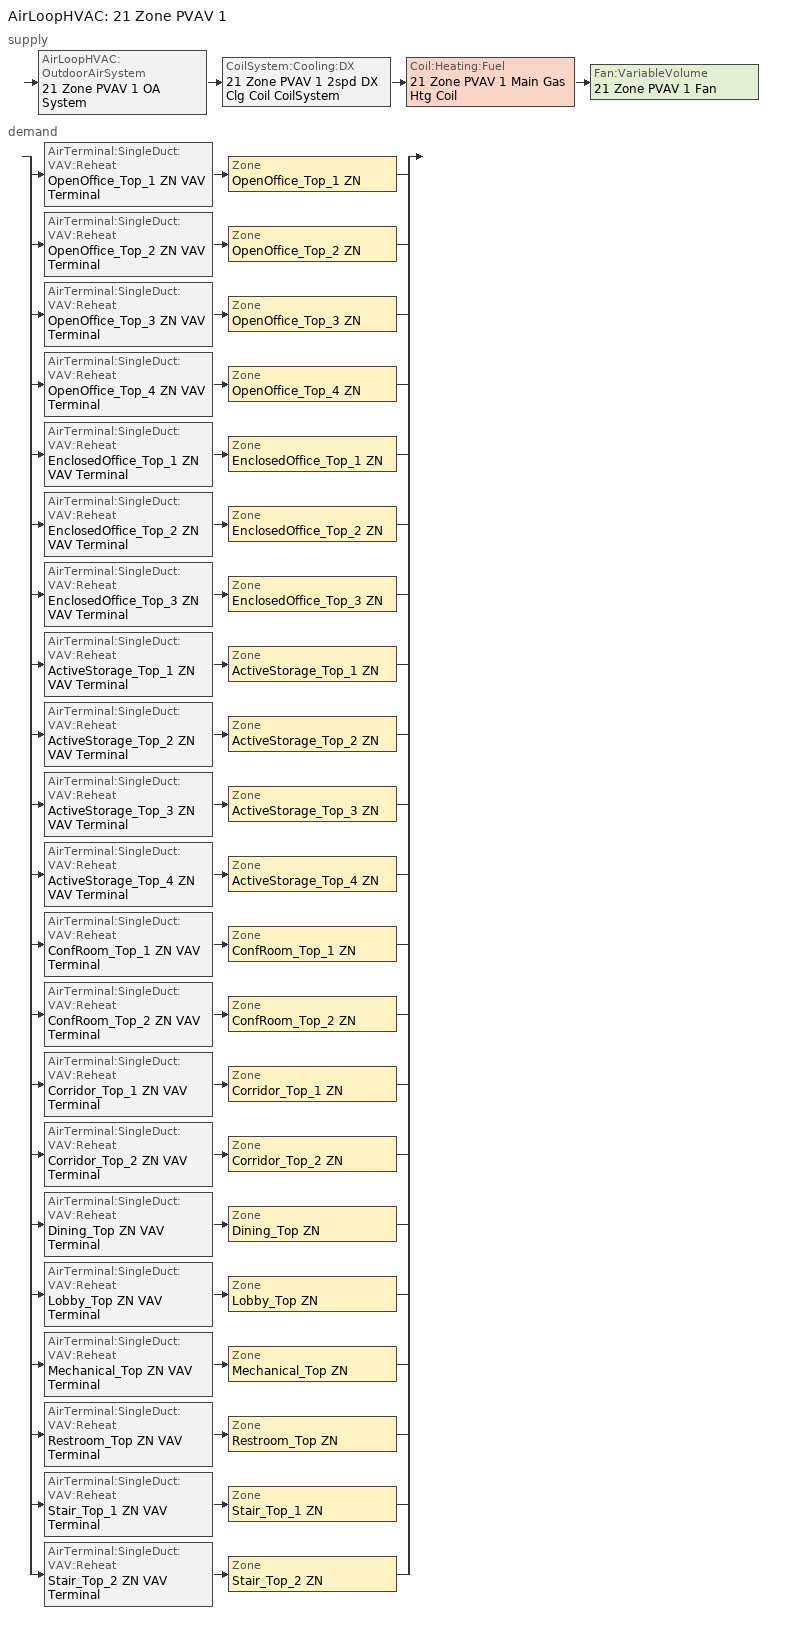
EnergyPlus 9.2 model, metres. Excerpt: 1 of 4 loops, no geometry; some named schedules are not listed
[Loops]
AirLoopHVAC '21 Zone PVAV 1'
 supply: AirLoopHVAC:OutdoorAirSystem '21 Zone PVAV 1 OA System' > CoilSystem:Cooling:DX '21 Zone PVAV 1 2spd DX Clg Coil CoilSystem' > Coil:Heating:Fuel '21 Zone PVAV 1 Main Gas Htg Coil' > Fan:VariableVolume '21 Zone PVAV 1 Fan'
 demand: split
  | AirTerminal:SingleDuct:VAV:Reheat 'OpenOffice_Top_1 ZN VAV Terminal' > Zone 'OpenOffice_Top_1 ZN'
  | AirTerminal:SingleDuct:VAV:Reheat 'OpenOffice_Top_2 ZN VAV Terminal' > Zone 'OpenOffice_Top_2 ZN'
  | AirTerminal:SingleDuct:VAV:Reheat 'OpenOffice_Top_3 ZN VAV Terminal' > Zone 'OpenOffice_Top_3 ZN'
  | AirTerminal:SingleDuct:VAV:Reheat 'OpenOffice_Top_4 ZN VAV Terminal' > Zone 'OpenOffice_Top_4 ZN'
  | AirTerminal:SingleDuct:VAV:Reheat 'EnclosedOffice_Top_1 ZN VAV Terminal' > Zone 'EnclosedOffice_Top_1 ZN'
  | AirTerminal:SingleDuct:VAV:Reheat 'EnclosedOffice_Top_2 ZN VAV Terminal' > Zone 'EnclosedOffice_Top_2 ZN'
  | AirTerminal:SingleDuct:VAV:Reheat 'EnclosedOffice_Top_3 ZN VAV Terminal' > Zone 'EnclosedOffice_Top_3 ZN'
  | AirTerminal:SingleDuct:VAV:Reheat 'ActiveStorage_Top_1 ZN VAV Terminal' > Zone 'ActiveStorage_Top_1 ZN'
  | AirTerminal:SingleDuct:VAV:Reheat 'ActiveStorage_Top_2 ZN VAV Terminal' > Zone 'ActiveStorage_Top_2 ZN'
  | AirTerminal:SingleDuct:VAV:Reheat 'ActiveStorage_Top_3 ZN VAV Terminal' > Zone 'ActiveStorage_Top_3 ZN'
  | AirTerminal:SingleDuct:VAV:Reheat 'ActiveStorage_Top_4 ZN VAV Terminal' > Zone 'ActiveStorage_Top_4 ZN'
  | AirTerminal:SingleDuct:VAV:Reheat 'ConfRoom_Top_1 ZN VAV Terminal' > Zone 'ConfRoom_Top_1 ZN'
  | AirTerminal:SingleDuct:VAV:Reheat 'ConfRoom_Top_2 ZN VAV Terminal' > Zone 'ConfRoom_Top_2 ZN'
  | AirTerminal:SingleDuct:VAV:Reheat 'Corridor_Top_1 ZN VAV Terminal' > Zone 'Corridor_Top_1 ZN'
  | AirTerminal:SingleDuct:VAV:Reheat 'Corridor_Top_2 ZN VAV Terminal' > Zone 'Corridor_Top_2 ZN'
  | AirTerminal:SingleDuct:VAV:Reheat 'Dining_Top ZN VAV Terminal' > Zone 'Dining_Top ZN'
  | AirTerminal:SingleDuct:VAV:Reheat 'Lobby_Top ZN VAV Terminal' > Zone 'Lobby_Top ZN'
  | AirTerminal:SingleDuct:VAV:Reheat 'Mechanical_Top ZN VAV Terminal' > Zone 'Mechanical_Top ZN'
  | AirTerminal:SingleDuct:VAV:Reheat 'Restroom_Top ZN VAV Terminal' > Zone 'Restroom_Top ZN'
  | AirTerminal:SingleDuct:VAV:Reheat 'Stair_Top_1 ZN VAV Terminal' > Zone 'Stair_Top_1 ZN'
  | AirTerminal:SingleDuct:VAV:Reheat 'Stair_Top_2 ZN VAV Terminal' > Zone 'Stair_Top_2 ZN'
[ZoneControl:Thermostat]
Name | Zone or ZoneList | Control Type Schedule | Control 1
ActiveStorage_Top_1 ZN Thermostat | ActiveStorage_Top_1 ZN | ActiveStorage_Top_1 ZN Thermostat Schedule | MediumOffice - Storage Thermostat 9
ActiveStorage_Top_2 ZN Thermostat | ActiveStorage_Top_2 ZN | ActiveStorage_Top_2 ZN Thermostat Schedule | MediumOffice - Storage Thermostat 10
ActiveStorage_Top_3 ZN Thermostat | ActiveStorage_Top_3 ZN | ActiveStorage_Top_3 ZN Thermostat Schedule | MediumOffice - Storage Thermostat 11
ActiveStorage_Top_4 ZN Thermostat | ActiveStorage_Top_4 ZN | ActiveStorage_Top_4 ZN Thermostat Schedule | MediumOffice - Storage Thermostat 12
ConfRoom_Top_1 ZN Thermostat | ConfRoom_Top_1 ZN | ConfRoom_Top_1 ZN Thermostat Schedule | Thermostat Setpoint Dual Setpoint 28
ConfRoom_Top_2 ZN Thermostat | ConfRoom_Top_2 ZN | ConfRoom_Top_2 ZN Thermostat Schedule | Thermostat Setpoint Dual Setpoint 25
Corridor_Top_1 ZN Thermostat | Corridor_Top_1 ZN | Corridor_Top_1 ZN Thermostat Schedule | MediumOffice - Corridor Thermostat 5
Corridor_Top_2 ZN Thermostat | Corridor_Top_2 ZN | Corridor_Top_2 ZN Thermostat Schedule | MediumOffice - Corridor Thermostat 6
Dining_Top ZN Thermostat | Dining_Top ZN | Dining_Top ZN Thermostat Schedule | MediumOffice - Dining Thermostat 3
EnclosedOffice_Top_1 ZN Thermostat | EnclosedOffice_Top_1 ZN | EnclosedOffice_Top_1 ZN Thermostat Schedule | Thermostat Setpoint Dual Setpoint 21
EnclosedOffice_Top_2 ZN Thermostat | EnclosedOffice_Top_2 ZN | EnclosedOffice_Top_2 ZN Thermostat Schedule | Thermostat Setpoint Dual Setpoint 20
EnclosedOffice_Top_3 ZN Thermostat | EnclosedOffice_Top_3 ZN | EnclosedOffice_Top_3 ZN Thermostat Schedule | Thermostat Setpoint Dual Setpoint 12
Lobby_Top ZN Thermostat | Lobby_Top ZN | Lobby_Top ZN Thermostat Schedule | MediumOffice - Lobby Thermostat 3
Mechanical_Top ZN Thermostat | Mechanical_Top ZN | Mechanical_Top ZN Thermostat Schedule | Thermostat Setpoint Dual Setpoint 31
OpenOffice_Top_1 ZN Thermostat | OpenOffice_Top_1 ZN | OpenOffice_Top_1 ZN Thermostat Schedule | Thermostat Setpoint Dual Setpoint 3
OpenOffice_Top_2 ZN Thermostat | OpenOffice_Top_2 ZN | OpenOffice_Top_2 ZN Thermostat Schedule | Thermostat Setpoint Dual Setpoint 11
OpenOffice_Top_3 ZN Thermostat | OpenOffice_Top_3 ZN | OpenOffice_Top_3 ZN Thermostat Schedule | Thermostat Setpoint Dual Setpoint 8
OpenOffice_Top_4 ZN Thermostat | OpenOffice_Top_4 ZN | OpenOffice_Top_4 ZN Thermostat Schedule | Thermostat Setpoint Dual Setpoint 1
Restroom_Top ZN Thermostat | Restroom_Top ZN | Restroom_Top ZN Thermostat Schedule | MediumOffice - Restroom Thermostat 3
Stair_Top_1 ZN Thermostat | Stair_Top_1 ZN | Stair_Top_1 ZN Thermostat Schedule | MediumOffice - Stair Thermostat 5
Stair_Top_2 ZN Thermostat | Stair_Top_2 ZN | Stair_Top_2 ZN Thermostat Schedule | MediumOffice - Stair Thermostat 6
[ThermostatSetpoint:DualSetpoint]
Name | Heating Setpoint Temperature Schedule | Cooling Setpoint Temperature Schedule
MediumOffice - Storage Thermostat 9; MediumOffice - Storage Thermostat 10; MediumOffice - Storage Thermostat 11; MediumOffice - Storage Thermostat 12; MediumOffice - Corridor Thermostat 5; MediumOffice - Corridor Thermostat 6; MediumOffice - Dining Thermostat 3; MediumOffice - Lobby Thermostat 3; MediumOffice - Restroom Thermostat 3; MediumOffice - Stair Thermostat 5; MediumOffice - Stair Thermostat 6 | OfficeMedium HTGSETP_SCH_YES_OPTIMUM | OfficeMedium CLGSETP_SCH_YES_OPTIMUM
Thermostat Setpoint Dual Setpoint 28 | Schedule Rule Set for heating setpoint of thermal zone ConfRoom_Top_1 ZN | Schedule Rule Set for cooling setpoint of thermal zone ConfRoom_Top_1 ZN
Thermostat Setpoint Dual Setpoint 25 | Schedule Rule Set for heating setpoint of thermal zone ConfRoom_Top_2 ZN | Schedule Rule Set for cooling setpoint of thermal zone ConfRoom_Top_2 ZN
Thermostat Setpoint Dual Setpoint 21 | Schedule Rule Set for heating setpoint of thermal zone EnclosedOffice_Top_1 ZN | Schedule Rule Set for cooling setpoint of thermal zone EnclosedOffice_Top_1 ZN
Thermostat Setpoint Dual Setpoint 20 | Schedule Rule Set for heating setpoint of thermal zone EnclosedOffice_Top_2 ZN | Schedule Rule Set for cooling setpoint of thermal zone EnclosedOffice_Top_2 ZN
Thermostat Setpoint Dual Setpoint 12 | Schedule Rule Set for heating setpoint of thermal zone EnclosedOffice_Top_3 ZN | Schedule Rule Set for cooling setpoint of thermal zone EnclosedOffice_Top_3 ZN
Thermostat Setpoint Dual Setpoint 31 | Schedule Rule Set for heating setpoint of thermal zone Mechanical_Top ZN | Schedule Rule Set for cooling setpoint of thermal zone Mechanical_Top ZN
Thermostat Setpoint Dual Setpoint 3 | Schedule Rule Set for heating setpoint of thermal zone OpenOffice_Top_1 ZN | Schedule Rule Set for cooling setpoint of thermal zone OpenOffice_Top_1 ZN
Thermostat Setpoint Dual Setpoint 11 | Schedule Rule Set for heating setpoint of thermal zone OpenOffice_Top_2 ZN | Schedule Rule Set for cooling setpoint of thermal zone OpenOffice_Top_2 ZN
Thermostat Setpoint Dual Setpoint 8 | Schedule Rule Set for heating setpoint of thermal zone OpenOffice_Top_3 ZN | Schedule Rule Set for cooling setpoint of thermal zone OpenOffice_Top_3 ZN
Thermostat Setpoint Dual Setpoint 1 | Schedule Rule Set for heating setpoint of thermal zone OpenOffice_Top_4 ZN | Schedule Rule Set for cooling setpoint of thermal zone OpenOffice_Top_4 ZN
[AirTerminal:SingleDuct:VAV:Reheat] Availability Schedule=Always On Discrete; Maximum Air Flow Rate {m3/s}=Autosize; Zone Minimum Air Flow Input Method=Constant; Fixed Minimum Air Flow Rate {m3/s}=0; Maximum Hot Water or Steam Flow Rate {m3/s}=Autosize; Minimum Hot Water or Steam Flow Rate {m3/s}=0; Convergence Tolerance=0.001; Damper Heating Action=ReverseWithLimits; Maximum Flow per Zone Floor Area During Reheat {m3/s-m2}=Autocalculate; Maximum Flow Fraction During Reheat=Autocalculate; Maximum Reheat Air Temperature {C}=50
Name | Constant Minimum Air Flow Fraction | Reheat Coil
ActiveStorage_Top_1 ZN VAV Terminal | 0.3 | ActiveStorage_Top_1 ZN Electric Reheat Coil
ActiveStorage_Top_2 ZN VAV Terminal | 0.3 | ActiveStorage_Top_2 ZN Electric Reheat Coil
ActiveStorage_Top_3 ZN VAV Terminal | 0.3 | ActiveStorage_Top_3 ZN Electric Reheat Coil
ActiveStorage_Top_4 ZN VAV Terminal | 0.3 | ActiveStorage_Top_4 ZN Electric Reheat Coil
ConfRoom_Top_1 ZN VAV Terminal | 0.7 | ConfRoom_Top_1 ZN Electric Reheat Coil
ConfRoom_Top_2 ZN VAV Terminal | 0.7 | ConfRoom_Top_2 ZN Electric Reheat Coil
Corridor_Top_1 ZN VAV Terminal | 0.3 | Corridor_Top_1 ZN Electric Reheat Coil
Corridor_Top_2 ZN VAV Terminal | 0.3 | Corridor_Top_2 ZN Electric Reheat Coil
Dining_Top ZN VAV Terminal | 0.3 | Dining_Top ZN Electric Reheat Coil
EnclosedOffice_Top_1 ZN VAV Terminal | 0.3 | EnclosedOffice_Top_1 ZN Electric Reheat Coil
EnclosedOffice_Top_2 ZN VAV Terminal | 0.3 | EnclosedOffice_Top_2 ZN Electric Reheat Coil
EnclosedOffice_Top_3 ZN VAV Terminal | 0.3 | EnclosedOffice_Top_3 ZN Electric Reheat Coil
Lobby_Top ZN VAV Terminal | 0.3 | Lobby_Top ZN Electric Reheat Coil
Mechanical_Top ZN VAV Terminal | 0.3 | Mechanical_Top ZN Electric Reheat Coil
OpenOffice_Top_1 ZN VAV Terminal | 0.3 | OpenOffice_Top_1 ZN Electric Reheat Coil
OpenOffice_Top_2 ZN VAV Terminal | 0.3 | OpenOffice_Top_2 ZN Electric Reheat Coil
OpenOffice_Top_3 ZN VAV Terminal | 0.3 | OpenOffice_Top_3 ZN Electric Reheat Coil
OpenOffice_Top_4 ZN VAV Terminal | 0.3 | OpenOffice_Top_4 ZN Electric Reheat Coil
Restroom_Top ZN VAV Terminal | 0.3 | Restroom_Top ZN Electric Reheat Coil
Stair_Top_1 ZN VAV Terminal | 0.3 | Stair_Top_1 ZN Electric Reheat Coil
Stair_Top_2 ZN VAV Terminal | 0.3 | Stair_Top_2 ZN Electric Reheat Coil
[Coil:Heating:Electric] Availability Schedule=Always On Discrete; Efficiency=1; Nominal Capacity {W}=Autosize
ActiveStorage_Top_1 ZN Electric Reheat Coil; ActiveStorage_Top_2 ZN Electric Reheat Coil; ActiveStorage_Top_3 ZN Electric Reheat Coil; ActiveStorage_Top_4 ZN Electric Reheat Coil; ConfRoom_Top_1 ZN Electric Reheat Coil; ConfRoom_Top_2 ZN Electric Reheat Coil; Corridor_Top_1 ZN Electric Reheat Coil; Corridor_Top_2 ZN Electric Reheat Coil; Dining_Top ZN Electric Reheat Coil; EnclosedOffice_Top_1 ZN Electric Reheat Coil; EnclosedOffice_Top_2 ZN Electric Reheat Coil; EnclosedOffice_Top_3 ZN Electric Reheat Coil; Lobby_Top ZN Electric Reheat Coil; Mechanical_Top ZN Electric Reheat Coil; OpenOffice_Top_1 ZN Electric Reheat Coil; OpenOffice_Top_2 ZN Electric Reheat Coil; OpenOffice_Top_3 ZN Electric Reheat Coil; OpenOffice_Top_4 ZN Electric Reheat Coil; Restroom_Top ZN Electric Reheat Coil; Stair_Top_1 ZN Electric Reheat Coil; Stair_Top_2 ZN Electric Reheat Coil
[Zone equipment]
ActiveStorage_Top_1 ZN: ActiveStorage_Top_1 ZN VAV Terminal
ActiveStorage_Top_2 ZN: ActiveStorage_Top_2 ZN VAV Terminal
ActiveStorage_Top_3 ZN: ActiveStorage_Top_3 ZN VAV Terminal
ActiveStorage_Top_4 ZN: ActiveStorage_Top_4 ZN VAV Terminal
ConfRoom_Top_1 ZN: ConfRoom_Top_1 ZN VAV Terminal
ConfRoom_Top_2 ZN: ConfRoom_Top_2 ZN VAV Terminal
Corridor_Top_1 ZN: Corridor_Top_1 ZN VAV Terminal
Corridor_Top_2 ZN: Corridor_Top_2 ZN VAV Terminal
Dining_Top ZN: Dining_Top ZN VAV Terminal
EnclosedOffice_Top_1 ZN: EnclosedOffice_Top_1 ZN VAV Terminal
EnclosedOffice_Top_2 ZN: EnclosedOffice_Top_2 ZN VAV Terminal
EnclosedOffice_Top_3 ZN: EnclosedOffice_Top_3 ZN VAV Terminal
Lobby_Top ZN: Lobby_Top ZN VAV Terminal
Mechanical_Top ZN: Mechanical_Top ZN VAV Terminal
OpenOffice_Top_1 ZN: OpenOffice_Top_1 ZN VAV Terminal
OpenOffice_Top_2 ZN: OpenOffice_Top_2 ZN VAV Terminal
OpenOffice_Top_3 ZN: OpenOffice_Top_3 ZN VAV Terminal
OpenOffice_Top_4 ZN: OpenOffice_Top_4 ZN VAV Terminal
Restroom_Top ZN: Restroom_Top ZN VAV Terminal
Stair_Top_1 ZN: Stair_Top_1 ZN VAV Terminal
Stair_Top_2 ZN: Stair_Top_2 ZN VAV Terminal
[Sizing:Zone] Zone Cooling Design Supply Air Temperature Input Method=SupplyAirTemperature; Zone Cooling Design Supply Air Temperature {C}=12.7778; Zone Cooling Design Supply Air Temperature Difference {deltaC}=11.11; Zone Heating Design Supply Air Temperature Input Method=SupplyAirTemperature; Zone Heating Design Supply Air Temperature {C}=50; Zone Heating Design Supply Air Temperature Difference {deltaC}=11.11; Zone Cooling Design Supply Air Humidity Ratio {kgWater/kgDryAir}=0.0085; Zone Heating Design Supply Air Humidity Ratio {kgWater/kgDryAir}=0.008; Cooling Design Air Flow Method=DesignDay; Cooling Design Air Flow Rate {m3/s}=0; Cooling Minimum Air Flow per Zone Floor Area {m3/s-m2}=0.000762; Cooling Minimum Air Flow {m3/s}=0; Cooling Minimum Air Flow Fraction=0; Heating Design Air Flow Method=DesignDay; Heating Design Air Flow Rate {m3/s}=0; Heating Maximum Air Flow per Zone Floor Area {m3/s-m2}=0.002032; Heating Maximum Air Flow {m3/s}=0.141576; Heating Maximum Air Flow Fraction=0.3; Account for Dedicated Outdoor Air System=No
Name | Design Specification Outdoor Air Object | Design Specification Zone Air Distribution Object
ActiveStorage_Top_1 ZN | MediumOffice - Storage Ventilation | ActiveStorage_Top_1 ZN Design Spec Zone Air Dist
ActiveStorage_Top_2 ZN | MediumOffice - Storage Ventilation | ActiveStorage_Top_2 ZN Design Spec Zone Air Dist
ActiveStorage_Top_3 ZN | MediumOffice - Storage Ventilation | ActiveStorage_Top_3 ZN Design Spec Zone Air Dist
ActiveStorage_Top_4 ZN | MediumOffice - Storage Ventilation | ActiveStorage_Top_4 ZN Design Spec Zone Air Dist
ConfRoom_Top_1 ZN | Design Specification Outdoor Air 28 | ConfRoom_Top_1 ZN Design Spec Zone Air Dist
ConfRoom_Top_2 ZN | Design Specification Outdoor Air 12 | ConfRoom_Top_2 ZN Design Spec Zone Air Dist
Corridor_Top_1 ZN | MediumOffice - Corridor Ventilation | Corridor_Top_1 ZN Design Spec Zone Air Dist
Corridor_Top_2 ZN | MediumOffice - Corridor Ventilation | Corridor_Top_2 ZN Design Spec Zone Air Dist
Dining_Top ZN | MediumOffice - Dining Ventilation | Dining_Top ZN Design Spec Zone Air Dist
EnclosedOffice_Top_1 ZN | Design Specification Outdoor Air 27 | EnclosedOffice_Top_1 ZN Design Spec Zone Air Dist
EnclosedOffice_Top_2 ZN | Design Specification Outdoor Air 25 | EnclosedOffice_Top_2 ZN Design Spec Zone Air Dist
EnclosedOffice_Top_3 ZN | Design Specification Outdoor Air 4 | EnclosedOffice_Top_3 ZN Design Spec Zone Air Dist
Lobby_Top ZN | MediumOffice - Lobby Ventilation | Lobby_Top ZN Design Spec Zone Air Dist
Mechanical_Top ZN | MediumOffice - Elec/MechRoom Ventilation | Mechanical_Top ZN Design Spec Zone Air Dist
OpenOffice_Top_1 ZN | Design Specification Outdoor Air 5 | OpenOffice_Top_1 ZN Design Spec Zone Air Dist
OpenOffice_Top_2 ZN | Design Specification Outdoor Air 26 | OpenOffice_Top_2 ZN Design Spec Zone Air Dist
OpenOffice_Top_3 ZN | Design Specification Outdoor Air 20 | OpenOffice_Top_3 ZN Design Spec Zone Air Dist
OpenOffice_Top_4 ZN | Design Specification Outdoor Air 1 | OpenOffice_Top_4 ZN Design Spec Zone Air Dist
Restroom_Top ZN | MediumOffice - Restroom Ventilation | Restroom_Top ZN Design Spec Zone Air Dist
Stair_Top_1 ZN | MediumOffice - Stair Ventilation | Stair_Top_1 ZN Design Spec Zone Air Dist
Stair_Top_2 ZN | MediumOffice - Stair Ventilation | Stair_Top_2 ZN Design Spec Zone Air Dist
[DesignSpecification:ZoneAirDistribution] Zone Air Distribution Effectiveness in Cooling Mode=1; Zone Air Distribution Effectiveness in Heating Mode=1
ActiveStorage_Top_1 ZN Design Spec Zone Air Dist; ActiveStorage_Top_2 ZN Design Spec Zone Air Dist; ActiveStorage_Top_3 ZN Design Spec Zone Air Dist; ActiveStorage_Top_4 ZN Design Spec Zone Air Dist; ConfRoom_Top_1 ZN Design Spec Zone Air Dist; ConfRoom_Top_2 ZN Design Spec Zone Air Dist; Corridor_Top_1 ZN Design Spec Zone Air Dist; Corridor_Top_2 ZN Design Spec Zone Air Dist; Dining_Top ZN Design Spec Zone Air Dist; EnclosedOffice_Top_1 ZN Design Spec Zone Air Dist; EnclosedOffice_Top_2 ZN Design Spec Zone Air Dist; EnclosedOffice_Top_3 ZN Design Spec Zone Air Dist; Lobby_Top ZN Design Spec Zone Air Dist; Mechanical_Top ZN Design Spec Zone Air Dist; OpenOffice_Top_1 ZN Design Spec Zone Air Dist; OpenOffice_Top_2 ZN Design Spec Zone Air Dist; OpenOffice_Top_3 ZN Design Spec Zone Air Dist; OpenOffice_Top_4 ZN Design Spec Zone Air Dist; Restroom_Top ZN Design Spec Zone Air Dist; Stair_Top_1 ZN Design Spec Zone Air Dist; Stair_Top_2 ZN Design Spec Zone Air Dist
[Controller:MechanicalVentilation]
21 Zone PVAV 1 Ventilation Controller: Availability Schedule=OfficeMedium MinOA_MotorizedDamper_Sched; Demand Controlled Ventilation=Yes; System Outdoor Air Method=ZoneSum; Zone Name 1=ActiveStorage_Top_1 ZN; Design Specification Outdoor Air Object Name 1=MediumOffice - Storage Ventilation; Design Specification Zone Air Distribution Object Name 1=ActiveStorage_Top_1 ZN Design Spec Zone Air Dist; Zone Name 2=ActiveStorage_Top_2 ZN; Design Specification Outdoor Air Object Name 2=MediumOffice - Storage Ventilation; Design Specification Zone Air Distribution Object Name 2=ActiveStorage_Top_2 ZN Design Spec Zone Air Dist; Zone Name 3=ActiveStorage_Top_3 ZN; Design Specification Outdoor Air Object Name 3=MediumOffice - Storage Ventilation; Design Specification Zone Air Distribution Object Name 3=ActiveStorage_Top_3 ZN Design Spec Zone Air Dist; Zone Name 4=ActiveStorage_Top_4 ZN; Design Specification Outdoor Air Object Name 4=MediumOffice - Storage Ventilation; Design Specification Zone Air Distribution Object Name 4=ActiveStorage_Top_4 ZN Design Spec Zone Air Dist; Zone Name 5=ConfRoom_Top_1 ZN; Design Specification Outdoor Air Object Name 5=Design Specification Outdoor Air 28; Design Specification Zone Air Distribution Object Name 5=ConfRoom_Top_1 ZN Design Spec Zone Air Dist; Zone Name 6=ConfRoom_Top_2 ZN; Design Specification Outdoor Air Object Name 6=Design Specification Outdoor Air 12; Design Specification Zone Air Distribution Object Name 6=ConfRoom_Top_2 ZN Design Spec Zone Air Dist; Zone Name 7=Corridor_Top_1 ZN; Design Specification Outdoor Air Object Name 7=MediumOffice - Corridor Ventilation; Design Specification Zone Air Distribution Object Name 7=Corridor_Top_1 ZN Design Spec Zone Air Dist; Zone Name 8=Corridor_Top_2 ZN; Design Specification Outdoor Air Object Name 8=MediumOffice - Corridor Ventilation; Design Specification Zone Air Distribution Object Name 8=Corridor_Top_2 ZN Design Spec Zone Air Dist; Zone Name 9=Dining_Top ZN; Design Specification Outdoor Air Object Name 9=MediumOffice - Dining Ventilation; Design Specification Zone Air Distribution Object Name 9=Dining_Top ZN Design Spec Zone Air Dist; Zone Name 10=EnclosedOffice_Top_1 ZN; Design Specification Outdoor Air Object Name 10=Design Specification Outdoor Air 27; Design Specification Zone Air Distribution Object Name 10=EnclosedOffice_Top_1 ZN Design Spec Zone Air Dist; Zone Name 11=EnclosedOffice_Top_2 ZN; Design Specification Outdoor Air Object Name 11=Design Specification Outdoor Air 25; Design Specification Zone Air Distribution Object Name 11=EnclosedOffice_Top_2 ZN Design Spec Zone Air Dist; Zone Name 12=EnclosedOffice_Top_3 ZN; Design Specification Outdoor Air Object Name 12=Design Specification Outdoor Air 4; Design Specification Zone Air Distribution Object Name 12=EnclosedOffice_Top_3 ZN Design Spec Zone Air Dist; Zone Name 13=Lobby_Top ZN; Design Specification Outdoor Air Object Name 13=MediumOffice - Lobby Ventilation; Design Specification Zone Air Distribution Object Name 13=Lobby_Top ZN Design Spec Zone Air Dist; Zone Name 14=Mechanical_Top ZN; Design Specification Outdoor Air Object Name 14=MediumOffice - Elec/MechRoom Ventilation; Design Specification Zone Air Distribution Object Name 14=Mechanical_Top ZN Design Spec Zone Air Dist; Zone Name 15=OpenOffice_Top_1 ZN; Design Specification Outdoor Air Object Name 15=Design Specification Outdoor Air 5; Design Specification Zone Air Distribution Object Name 15=OpenOffice_Top_1 ZN Design Spec Zone Air Dist; Zone Name 16=OpenOffice_Top_2 ZN; Design Specification Outdoor Air Object Name 16=Design Specification Outdoor Air 26; Design Specification Zone Air Distribution Object Name 16=OpenOffice_Top_2 ZN Design Spec Zone Air Dist; Zone Name 17=OpenOffice_Top_3 ZN; Design Specification Outdoor Air Object Name 17=Design Specification Outdoor Air 20; Design Specification Zone Air Distribution Object Name 17=OpenOffice_Top_3 ZN Design Spec Zone Air Dist; Zone Name 18=OpenOffice_Top_4 ZN; Design Specification Outdoor Air Object Name 18=Design Specification Outdoor Air 1; Design Specification Zone Air Distribution Object Name 18=OpenOffice_Top_4 ZN Design Spec Zone Air Dist; Zone Name 19=Restroom_Top ZN; Design Specification Outdoor Air Object Name 19=MediumOffice - Restroom Ventilation; Design Specification Zone Air Distribution Object Name 19=Restroom_Top ZN Design Spec Zone Air Dist; Zone Name 20=Stair_Top_1 ZN; Design Specification Outdoor Air Object Name 20=MediumOffice - Stair Ventilation; Design Specification Zone Air Distribution Object Name 20=Stair_Top_1 ZN Design Spec Zone Air Dist; Zone Name 21=Stair_Top_2 ZN; Design Specification Outdoor Air Object Name 21=MediumOffice - Stair Ventilation; Design Specification Zone Air Distribution Object Name 21=Stair_Top_2 ZN Design Spec Zone Air Dist
[DesignSpecification:OutdoorAir] Outdoor Air Method=Sum; Outdoor Air Flow per Zone {m3/s}=0; Outdoor Air Flow Air Changes per Hour {1/hr}=0
Name | Outdoor Air Flow per Person {m3/s-person} | Outdoor Air Flow per Zone Floor Area {m3/s-m2}
MediumOffice - Storage Ventilation; MediumOffice - Elec/MechRoom Ventilation | 0 | 0.0006096
Design Specification Outdoor Air 28; Design Specification Outdoor Air 12; Design Specification Outdoor Air 27; Design Specification Outdoor Air 25; Design Specification Outdoor Air 4; Design Specification Outdoor Air 5; Design Specification Outdoor Air 26; Design Specification Outdoor Air 20; Design Specification Outdoor Air 1 | 0.0025 | 0.0003
MediumOffice - Corridor Ventilation; MediumOffice - Restroom Ventilation; MediumOffice - Stair Ventilation | 0 | 0.0003048
MediumOffice - Dining Ventilation; MediumOffice - Lobby Ventilation | 0.00235974 | 0.0003048
[AirLoopHVAC]
21 Zone PVAV 1: Design Supply Air Flow Rate {m3/s}=AutoSize
[Sizing:System]
21 Zone PVAV 1: Type of Load to Size On=Sensible; Design Outdoor Air Flow Rate {m3/s}=Autosize; Central Heating Maximum System Air Flow Ratio=0.3; Preheat Design Temperature {C}=7.22222; Preheat Design Humidity Ratio {kgWater/kgDryAir}=0.008; Precool Design Temperature {C}=12.7778; Precool Design Humidity Ratio {kgWater/kgDryAir}=0.008; Central Cooling Design Supply Air Temperature {C}=12.7778; Central Heating Design Supply Air Temperature {C}=12.7778; Type of Zone Sum to Use=Coincident; 100% Outdoor Air in Cooling=No; 100% Outdoor Air in Heating=No; Central Cooling Design Supply Air Humidity Ratio {kgWater/kgDryAir}=0.0085; Central Heating Design Supply Air Humidity Ratio {kgWater/kgDryAir}=0.008; Cooling Supply Air Flow Rate Method=DesignDay; Cooling Supply Air Flow Rate {m3/s}=0; Cooling Supply Air Flow Rate Per Floor Area {m3/s-m2}=0.00996765; Cooling Fraction of Autosized Cooling Supply Air Flow Rate=1; Cooling Supply Air Flow Rate Per Unit Cooling Capacity {m3/s-W}=3.94755e-05; Heating Supply Air Flow Rate Method=DesignDay; Heating Supply Air Flow Rate {m3/s}=0; Heating Supply Air Flow Rate Per Floor Area {m3/s-m2}=0.00996765; Heating Fraction of Autosized Heating Supply Air Flow Rate=1; Heating Fraction of Autosized Cooling Supply Air Flow Rate=1; Heating Supply Air Flow Rate Per Unit Heating Capacity {m3/s-W}=3.15882e-05; System Outdoor Air Method=ZoneSum; Zone Maximum Outdoor Air Fraction=1; Cooling Design Capacity Method=CoolingDesignCapacity; Cooling Design Capacity {W}=Autosize; Cooling Design Capacity Per Floor Area {W/m2}=234.7; Fraction of Autosized Cooling Design Capacity=1; Heating Design Capacity Method=HeatingDesignCapacity; Heating Design Capacity {W}=Autosize; Heating Design Capacity Per Floor Area {W/m2}=157; Fraction of Autosized Heating Design Capacity=1; Central Cooling Capacity Control Method=OnOff
[Controller:OutdoorAir]
Controller Outdoor Air 3: Minimum Outdoor Air Flow Rate {m3/s}=0; Maximum Outdoor Air Flow Rate {m3/s}=Autosize; Economizer Control Type=NoEconomizer; Economizer Control Action Type=ModulateFlow; Economizer Maximum Limit Dry-Bulb Temperature {C}=28; Economizer Maximum Limit Enthalpy {J/kg}=64000; Lockout Type=NoLockout; Minimum Limit Type=FixedMinimum; Minimum Outdoor Air Schedule=OfficeMedium MinOA_MotorizedDamper_Sched; Mechanical Ventilation Controller=21 Zone PVAV 1 Ventilation Controller; High Humidity Control=No; Control High Indoor Humidity Based on Outdoor Humidity Ratio=Yes; Heat Recovery Bypass Control Type=BypassWhenWithinEconomizerLimits
[SetpointManager:MixedAir] Control Variable=Temperature
Node 230 OS Default SPM; Node 227 OS Default SPM; Node 226 OS Default SPM
[CoilSystem:Cooling:DX]
21 Zone PVAV 1 2spd DX Clg Coil CoilSystem: Availability Schedule=Always On Discrete; Cooling Coil=21 Zone PVAV 1 2spd DX Clg Coil
[Coil:Cooling:DX:TwoSpeed]
21 Zone PVAV 1 2spd DX Clg Coil: Availability Schedule=Always On Discrete; High Speed Gross Rated Total Cooling Capacity {W}=Autosize; High Speed Rated Sensible Heat Ratio=Autosize; High Speed Gross Rated Cooling COP {W/W}=3; High Speed Rated Air Flow Rate {m3/s}=Autosize; Total Cooling Capacity Function of Temperature Curve=Curve Biquadratic 9; Total Cooling Capacity Function of Flow Fraction Curve=Curve Quadratic 7; Energy Input Ratio Function of Temperature Curve=Curve Biquadratic 10; Energy Input Ratio Function of Flow Fraction Curve=Curve Quadratic 8; Part Load Fraction Correlation Curve=Curve Quadratic 9; Low Speed Gross Rated Total Cooling Capacity {W}=Autosize; Low Speed Gross Rated Sensible Heat Ratio=0.69; Low Speed Gross Rated Cooling COP {W/W}=3; Low Speed Rated Air Flow Rate {m3/s}=Autosize; Low Speed Total Cooling Capacity Function of Temperature Curve=Curve Biquadratic 11; Low Speed Energy Input Ratio Function of Temperature Curve=Curve Biquadratic 12; Condenser Type=AirCooled; High Speed Evaporative Condenser Effectiveness=0; High Speed Evaporative Condenser Air Flow Rate {m3/s}=Autosize; High Speed Evaporative Condenser Pump Rated Power Consumption {W}=Autosize; Low Speed Evaporative Condenser Effectiveness=0; Low Speed Evaporative Condenser Air Flow Rate {m3/s}=Autosize; Low Speed Evaporative Condenser Pump Rated Power Consumption {W}=Autosize; Basin Heater Capacity {W/K}=10; Basin Heater Setpoint Temperature {C}=2
[Coil:Heating:Fuel]
21 Zone PVAV 1 Main Gas Htg Coil: Availability Schedule=Always On Discrete; Fuel Type=NaturalGas; Burner Efficiency=0.8; Nominal Capacity {W}=AutoSize; Parasitic Electric Load {W}=0; Parasitic Fuel Load {W}=0
[Fan:VariableVolume]
21 Zone PVAV 1 Fan: Availability Schedule=OfficeMedium HVACOperationSchd; Fan Total Efficiency=0.6045; Pressure Rise {Pa}=1017.592; Maximum Flow Rate {m3/s}=AutoSize; Fan Power Minimum Flow Rate Input Method=FixedFlowRate; Fan Power Minimum Flow Fraction=0; Fan Power Minimum Air Flow Rate {m3/s}=0; Motor Efficiency=0.93; Motor In Airstream Fraction=1; Fan Power Coefficient 1=0.0407599; Fan Power Coefficient 2=0.088045; Fan Power Coefficient 3=-0.0729261; Fan Power Coefficient 4=0.94374; Fan Power Coefficient 5=0
[SetpointManager:Scheduled]
21 Zone PVAV 1 Supply Air Setpoint Manager: Control Variable=Temperature; Schedule=Supply Air Temp - 55.0F 2
[Schedule:Compact]
ActiveStorage_Top_1 ZN Thermostat Schedule; ActiveStorage_Top_2 ZN Thermostat Schedule; ActiveStorage_Top_3 ZN Thermostat Schedule; ActiveStorage_Top_4 ZN Thermostat Schedule; ConfRoom_Top_1 ZN Thermostat Schedule; ConfRoom_Top_2 ZN Thermostat Schedule; Corridor_Top_1 ZN Thermostat Schedule; Corridor_Top_2 ZN Thermostat Schedule; Dining_Top ZN Thermostat Schedule; EnclosedOffice_Top_1 ZN Thermostat Schedule; EnclosedOffice_Top_2 ZN Thermostat Schedule; EnclosedOffice_Top_3 ZN Thermostat Schedule; Lobby_Top ZN Thermostat Schedule; Mechanical_Top ZN Thermostat Schedule; OpenOffice_Top_1 ZN Thermostat Schedule; OpenOffice_Top_2 ZN Thermostat Schedule; OpenOffice_Top_3 ZN Thermostat Schedule; OpenOffice_Top_4 ZN Thermostat Schedule; Restroom_Top ZN Thermostat Schedule; Stair_Top_1 ZN Thermostat Schedule; Stair_Top_2 ZN Thermostat Schedule: Through: 12/31, For: AllDays, Until: 24:00, 4
[Schedule:Day:Interval]
Schedule Day 87; Heating conditioned zone summer design day schedule for thermal zone ConfRoom_Top_1 ZN 1; Schedule Day 81; Heating conditioned zone summer design day schedule for thermal zone ConfRoom_Top_2 ZN 1; Schedule Day 73; Heating conditioned zone summer design day schedule for thermal zone EnclosedOffice_Top_1 ZN 1; Schedule Day 71; Heating conditioned zone summer design day schedule for thermal zone EnclosedOffice_Top_2 ZN 1; Schedule Day 55; Heating conditioned zone summer design day schedule for thermal zone EnclosedOffice_Top_3 ZN 1; Schedule Day 93; Heating conditioned zone summer design day schedule for thermal zone Mechanical_Top ZN 1; Schedule Day 38; Heating conditioned zone summer design day schedule for thermal zone OpenOffice_Top_1 ZN 1; Schedule Day 53; Heating conditioned zone summer design day schedule for thermal zone OpenOffice_Top_2 ZN 1; Schedule Day 47; Heating conditioned zone summer design day schedule for thermal zone OpenOffice_Top_3 ZN 1: No, 24:00, 15.56
ZoneConfRoom_Top_1 ZN Dual setpoints - heating; ZoneEnclosedOffice_Top_1 ZN Dual setpoints - heating; ZoneEnclosedOffice_Top_2 ZN Dual setpoints - heating; ZoneOpenOffice_Top_2 ZN Dual setpoints - heating; ZoneOpenOffice_Top_3 ZN Dual setpoints - heating: No, 06:00, 15.56, 18:00, 22.81, 24:00, 15.56
Heating conditioned zone winter design day schedule for thermal zone ConfRoom_Top_1 ZN 1; Heating conditioned zone winter design day schedule for thermal zone ConfRoom_Top_2 ZN 1; Heating conditioned zone winter design day schedule for thermal zone EnclosedOffice_Top_1 ZN 1; Heating conditioned zone winter design day schedule for thermal zone EnclosedOffice_Top_2 ZN 1; Heating conditioned zone winter design day schedule for thermal zone EnclosedOffice_Top_3 ZN 1; Heating conditioned zone winter design day schedule for thermal zone Mechanical_Top ZN 1; Heating conditioned zone winter design day schedule for thermal zone OpenOffice_Top_1 ZN 1; Heating conditioned zone winter design day schedule for thermal zone OpenOffice_Top_2 ZN 1; Heating conditioned zone winter design day schedule for thermal zone OpenOffice_Top_3 ZN 1: No, 24:00, 21.11
Cooling conditioned zone default day schedule for thermal zone ConfRoom_Top_1 ZN; Cooling conditioned zone summer design day schedule for thermal zone ConfRoom_Top_1 ZN 1; Cooling conditioned zone default day schedule for thermal zone ConfRoom_Top_2 ZN; Cooling conditioned zone summer design day schedule for thermal zone ConfRoom_Top_2 ZN 1; Cooling conditioned zone default day schedule for thermal zone EnclosedOffice_Top_1 ZN; Cooling conditioned zone summer design day schedule for thermal zone EnclosedOffice_Top_1 ZN 1; Cooling conditioned zone default day schedule for thermal zone EnclosedOffice_Top_2 ZN; Cooling conditioned zone summer design day schedule for thermal zone EnclosedOffice_Top_2 ZN 1; Cooling conditioned zone default day schedule for thermal zone EnclosedOffice_Top_3 ZN; Cooling conditioned zone summer design day schedule for thermal zone EnclosedOffice_Top_3 ZN 1; Cooling conditioned zone default day schedule for thermal zone Mechanical_Top ZN; Cooling conditioned zone summer design day schedule for thermal zone Mechanical_Top ZN 1; Cooling conditioned zone default day schedule for thermal zone OpenOffice_Top_1 ZN; Cooling conditioned zone summer design day schedule for thermal zone OpenOffice_Top_1 ZN 1; Cooling conditioned zone default day schedule for thermal zone OpenOffice_Top_2 ZN; Cooling conditioned zone summer design day schedule for thermal zone OpenOffice_Top_2 ZN 1; Cooling conditioned zone default day schedule for thermal zone OpenOffice_Top_3 ZN; Cooling conditioned zone summer design day schedule for thermal zone OpenOffice_Top_3 ZN 1: No, 24:00, 23.89
Zone ConfRoom_Top_1 ZN Dual setpoints - cooling; Zone EnclosedOffice_Top_1 ZN Dual setpoints - cooling; Zone EnclosedOffice_Top_2 ZN Dual setpoints - cooling; Zone OpenOffice_Top_2 ZN Dual setpoints - cooling; Zone OpenOffice_Top_3 ZN Dual setpoints - cooling: No, 06:00, 29.44, 18:00, 23.72, 24:00, 29.44
Cooling conditioned zone winter design day schedule for thermal zone ConfRoom_Top_1 ZN 1; Cooling conditioned zone winter design day schedule for thermal zone ConfRoom_Top_2 ZN 1; Cooling conditioned zone winter design day schedule for thermal zone EnclosedOffice_Top_1 ZN 1; Cooling conditioned zone winter design day schedule for thermal zone EnclosedOffice_Top_2 ZN 1; Cooling conditioned zone winter design day schedule for thermal zone EnclosedOffice_Top_3 ZN 1; Cooling conditioned zone winter design day schedule for thermal zone Mechanical_Top ZN 1; Cooling conditioned zone winter design day schedule for thermal zone OpenOffice_Top_1 ZN 1; Cooling conditioned zone winter design day schedule for thermal zone OpenOffice_Top_2 ZN 1: No, 24:00, 29.44
ZoneConfRoom_Top_2 ZN Dual setpoints - heating: No, 06:00, 15.56, 18:00, 22.4, 24:00, 15.56
Zone ConfRoom_Top_2 ZN Dual setpoints - cooling: No, 06:00, 29.44, 18:00, 24.45, 24:00, 29.44
ZoneEnclosedOffice_Top_3 ZN Dual setpoints - heating: No, 06:00, 15.56, 18:00, 21.53, 24:00, 15.56
Zone EnclosedOffice_Top_3 ZN Dual setpoints - cooling: No, 06:00, 29.44, 18:00, 23.24, 24:00, 29.44
ZoneMechanical_Top ZN Dual setpoints - heating: No, 06:00, 15.56, 18:00, 22.17, 24:00, 15.56
Zone Mechanical_Top ZN Dual setpoints - cooling: No, 06:00, 29.44, 18:00, 24.33, 24:00, 29.44
ZoneOpenOffice_Top_1 ZN Dual setpoints - heating: No, 06:00, 15.56, 18:00, 22.57, 24:00, 15.56
Zone OpenOffice_Top_1 ZN Dual setpoints - cooling: No, 06:00, 29.44, 18:00, 23.32, 24:00, 29.44
Supply Air Temp - 55.0F Default 2: No, 24:00, 12.7778
[Schedule:Week:Daily]
Schedule Rule Set for heating setpoint of thermal zone ConfRoom_Top_1 ZN Week Rule - Jan1-Dec31: Schedule Day 87, ZoneConfRoom_Top_1 ZN Dual setpoints - heating, ZoneConfRoom_Top_1 ZN Dual setpoints - heating, ZoneConfRoom_Top_1 ZN Dual setpoints - heating, ZoneConfRoom_Top_1 ZN Dual setpoints - heating, ZoneConfRoom_Top_1 ZN Dual setpoints - heating, Schedule Day 87, Schedule Day 87, Heating conditioned zone summer design day schedule for thermal zone ConfRoom_Top_1 ZN 1, Heating conditioned zone winter design day schedule for thermal zone ConfRoom_Top_1 ZN 1, Schedule Day 87, Schedule Day 87
Schedule Rule Set for cooling setpoint of thermal zone ConfRoom_Top_1 ZN Week Rule - Jan1-Dec31: Cooling conditioned zone default day schedule for thermal zone ConfRoom_Top_1 ZN, Zone ConfRoom_Top_1 ZN Dual setpoints - cooling, Zone ConfRoom_Top_1 ZN Dual setpoints - cooling, Zone ConfRoom_Top_1 ZN Dual setpoints - cooling, Zone ConfRoom_Top_1 ZN Dual setpoints - cooling, Zone ConfRoom_Top_1 ZN Dual setpoints - cooling, Cooling conditioned zone default day schedule for thermal zone ConfRoom_Top_1 ZN, Cooling conditioned zone default day schedule for thermal zone ConfRoom_Top_1 ZN, Cooling conditioned zone summer design day schedule for thermal zone ConfRoom_Top_1 ZN 1, Cooling conditioned zone winter design day schedule for thermal zone ConfRoom_Top_1 ZN 1, Cooling conditioned zone default day schedule for thermal zone ConfRoom_Top_1 ZN, Cooling conditioned zone default day schedule for thermal zone ConfRoom_Top_1 ZN
Schedule Rule Set for heating setpoint of thermal zone ConfRoom_Top_2 ZN Week Rule - Jan1-Dec31: Schedule Day 81, ZoneConfRoom_Top_2 ZN Dual setpoints - heating, ZoneConfRoom_Top_2 ZN Dual setpoints - heating, ZoneConfRoom_Top_2 ZN Dual setpoints - heating, ZoneConfRoom_Top_2 ZN Dual setpoints - heating, ZoneConfRoom_Top_2 ZN Dual setpoints - heating, Schedule Day 81, Schedule Day 81, Heating conditioned zone summer design day schedule for thermal zone ConfRoom_Top_2 ZN 1, Heating conditioned zone winter design day schedule for thermal zone ConfRoom_Top_2 ZN 1, Schedule Day 81, Schedule Day 81
Schedule Rule Set for cooling setpoint of thermal zone ConfRoom_Top_2 ZN Week Rule - Jan1-Dec31: Cooling conditioned zone default day schedule for thermal zone ConfRoom_Top_2 ZN, Zone ConfRoom_Top_2 ZN Dual setpoints - cooling, Zone ConfRoom_Top_2 ZN Dual setpoints - cooling, Zone ConfRoom_Top_2 ZN Dual setpoints - cooling, Zone ConfRoom_Top_2 ZN Dual setpoints - cooling, Zone ConfRoom_Top_2 ZN Dual setpoints - cooling, Cooling conditioned zone default day schedule for thermal zone ConfRoom_Top_2 ZN, Cooling conditioned zone default day schedule for thermal zone ConfRoom_Top_2 ZN, Cooling conditioned zone summer design day schedule for thermal zone ConfRoom_Top_2 ZN 1, Cooling conditioned zone winter design day schedule for thermal zone ConfRoom_Top_2 ZN 1, Cooling conditioned zone default day schedule for thermal zone ConfRoom_Top_2 ZN, Cooling conditioned zone default day schedule for thermal zone ConfRoom_Top_2 ZN
Schedule Rule Set for heating setpoint of thermal zone EnclosedOffice_Top_1 ZN Week Rule - Jan1-Dec31: Schedule Day 73, ZoneEnclosedOffice_Top_1 ZN Dual setpoints - heating, ZoneEnclosedOffice_Top_1 ZN Dual setpoints - heating, ZoneEnclosedOffice_Top_1 ZN Dual setpoints - heating, ZoneEnclosedOffice_Top_1 ZN Dual setpoints - heating, ZoneEnclosedOffice_Top_1 ZN Dual setpoints - heating, Schedule Day 73, Schedule Day 73, Heating conditioned zone summer design day schedule for thermal zone EnclosedOffice_Top_1 ZN 1, Heating conditioned zone winter design day schedule for thermal zone EnclosedOffice_Top_1 ZN 1, Schedule Day 73, Schedule Day 73
Schedule Rule Set for cooling setpoint of thermal zone EnclosedOffice_Top_1 ZN Week Rule - Jan1-Dec31: Cooling conditioned zone default day schedule for thermal zone EnclosedOffice_Top_1 ZN, Zone EnclosedOffice_Top_1 ZN Dual setpoints - cooling, Zone EnclosedOffice_Top_1 ZN Dual setpoints - cooling, Zone EnclosedOffice_Top_1 ZN Dual setpoints - cooling, Zone EnclosedOffice_Top_1 ZN Dual setpoints - cooling, Zone EnclosedOffice_Top_1 ZN Dual setpoints - cooling, Cooling conditioned zone default day schedule for thermal zone EnclosedOffice_Top_1 ZN, Cooling conditioned zone default day schedule for thermal zone EnclosedOffice_Top_1 ZN, Cooling conditioned zone summer design day schedule for thermal zone EnclosedOffice_Top_1 ZN 1, Cooling conditioned zone winter design day schedule for thermal zone EnclosedOffice_Top_1 ZN 1, Cooling conditioned zone default day schedule for thermal zone EnclosedOffice_Top_1 ZN, Cooling conditioned zone default day schedule for thermal zone EnclosedOffice_Top_1 ZN
Schedule Rule Set for heating setpoint of thermal zone EnclosedOffice_Top_2 ZN Week Rule - Jan1-Dec31: Schedule Day 71, ZoneEnclosedOffice_Top_2 ZN Dual setpoints - heating, ZoneEnclosedOffice_Top_2 ZN Dual setpoints - heating, ZoneEnclosedOffice_Top_2 ZN Dual setpoints - heating, ZoneEnclosedOffice_Top_2 ZN Dual setpoints - heating, ZoneEnclosedOffice_Top_2 ZN Dual setpoints - heating, Schedule Day 71, Schedule Day 71, Heating conditioned zone summer design day schedule for thermal zone EnclosedOffice_Top_2 ZN 1, Heating conditioned zone winter design day schedule for thermal zone EnclosedOffice_Top_2 ZN 1, Schedule Day 71, Schedule Day 71
Schedule Rule Set for cooling setpoint of thermal zone EnclosedOffice_Top_2 ZN Week Rule - Jan1-Dec31: Cooling conditioned zone default day schedule for thermal zone EnclosedOffice_Top_2 ZN, Zone EnclosedOffice_Top_2 ZN Dual setpoints - cooling, Zone EnclosedOffice_Top_2 ZN Dual setpoints - cooling, Zone EnclosedOffice_Top_2 ZN Dual setpoints - cooling, Zone EnclosedOffice_Top_2 ZN Dual setpoints - cooling, Zone EnclosedOffice_Top_2 ZN Dual setpoints - cooling, Cooling conditioned zone default day schedule for thermal zone EnclosedOffice_Top_2 ZN, Cooling conditioned zone default day schedule for thermal zone EnclosedOffice_Top_2 ZN, Cooling conditioned zone summer design day schedule for thermal zone EnclosedOffice_Top_2 ZN 1, Cooling conditioned zone winter design day schedule for thermal zone EnclosedOffice_Top_2 ZN 1, Cooling conditioned zone default day schedule for thermal zone EnclosedOffice_Top_2 ZN, Cooling conditioned zone default day schedule for thermal zone EnclosedOffice_Top_2 ZN
Schedule Rule Set for heating setpoint of thermal zone EnclosedOffice_Top_3 ZN Week Rule - Jan1-Dec31: Schedule Day 55, ZoneEnclosedOffice_Top_3 ZN Dual setpoints - heating, ZoneEnclosedOffice_Top_3 ZN Dual setpoints - heating, ZoneEnclosedOffice_Top_3 ZN Dual setpoints - heating, ZoneEnclosedOffice_Top_3 ZN Dual setpoints - heating, ZoneEnclosedOffice_Top_3 ZN Dual setpoints - heating, Schedule Day 55, Schedule Day 55, Heating conditioned zone summer design day schedule for thermal zone EnclosedOffice_Top_3 ZN 1, Heating conditioned zone winter design day schedule for thermal zone EnclosedOffice_Top_3 ZN 1, Schedule Day 55, Schedule Day 55
Schedule Rule Set for cooling setpoint of thermal zone EnclosedOffice_Top_3 ZN Week Rule - Jan1-Dec31: Cooling conditioned zone default day schedule for thermal zone EnclosedOffice_Top_3 ZN, Zone EnclosedOffice_Top_3 ZN Dual setpoints - cooling, Zone EnclosedOffice_Top_3 ZN Dual setpoints - cooling, Zone EnclosedOffice_Top_3 ZN Dual setpoints - cooling, Zone EnclosedOffice_Top_3 ZN Dual setpoints - cooling, Zone EnclosedOffice_Top_3 ZN Dual setpoints - cooling, Cooling conditioned zone default day schedule for thermal zone EnclosedOffice_Top_3 ZN, Cooling conditioned zone default day schedule for thermal zone EnclosedOffice_Top_3 ZN, Cooling conditioned zone summer design day schedule for thermal zone EnclosedOffice_Top_3 ZN 1, Cooling conditioned zone winter design day schedule for thermal zone EnclosedOffice_Top_3 ZN 1, Cooling conditioned zone default day schedule for thermal zone EnclosedOffice_Top_3 ZN, Cooling conditioned zone default day schedule for thermal zone EnclosedOffice_Top_3 ZN
Schedule Rule Set for heating setpoint of thermal zone Mechanical_Top ZN Week Rule - Jan1-Dec31: Schedule Day 93, ZoneMechanical_Top ZN Dual setpoints - heating, ZoneMechanical_Top ZN Dual setpoints - heating, ZoneMechanical_Top ZN Dual setpoints - heating, ZoneMechanical_Top ZN Dual setpoints - heating, ZoneMechanical_Top ZN Dual setpoints - heating, Schedule Day 93, Schedule Day 93, Heating conditioned zone summer design day schedule for thermal zone Mechanical_Top ZN 1, Heating conditioned zone winter design day schedule for thermal zone Mechanical_Top ZN 1, Schedule Day 93, Schedule Day 93
Schedule Rule Set for cooling setpoint of thermal zone Mechanical_Top ZN Week Rule - Jan1-Dec31: Cooling conditioned zone default day schedule for thermal zone Mechanical_Top ZN, Zone Mechanical_Top ZN Dual setpoints - cooling, Zone Mechanical_Top ZN Dual setpoints - cooling, Zone Mechanical_Top ZN Dual setpoints - cooling, Zone Mechanical_Top ZN Dual setpoints - cooling, Zone Mechanical_Top ZN Dual setpoints - cooling, Cooling conditioned zone default day schedule for thermal zone Mechanical_Top ZN, Cooling conditioned zone default day schedule for thermal zone Mechanical_Top ZN, Cooling conditioned zone summer design day schedule for thermal zone Mechanical_Top ZN 1, Cooling conditioned zone winter design day schedule for thermal zone Mechanical_Top ZN 1, Cooling conditioned zone default day schedule for thermal zone Mechanical_Top ZN, Cooling conditioned zone default day schedule for thermal zone Mechanical_Top ZN
Schedule Rule Set for heating setpoint of thermal zone OpenOffice_Top_1 ZN Week Rule - Jan1-Dec31: Schedule Day 38, ZoneOpenOffice_Top_1 ZN Dual setpoints - heating, ZoneOpenOffice_Top_1 ZN Dual setpoints - heating, ZoneOpenOffice_Top_1 ZN Dual setpoints - heating, ZoneOpenOffice_Top_1 ZN Dual setpoints - heating, ZoneOpenOffice_Top_1 ZN Dual setpoints - heating, Schedule Day 38, Schedule Day 38, Heating conditioned zone summer design day schedule for thermal zone OpenOffice_Top_1 ZN 1, Heating conditioned zone winter design day schedule for thermal zone OpenOffice_Top_1 ZN 1, Schedule Day 38, Schedule Day 38
Schedule Rule Set for cooling setpoint of thermal zone OpenOffice_Top_1 ZN Week Rule - Jan1-Dec31: Cooling conditioned zone default day schedule for thermal zone OpenOffice_Top_1 ZN, Zone OpenOffice_Top_1 ZN Dual setpoints - cooling, Zone OpenOffice_Top_1 ZN Dual setpoints - cooling, Zone OpenOffice_Top_1 ZN Dual setpoints - cooling, Zone OpenOffice_Top_1 ZN Dual setpoints - cooling, Zone OpenOffice_Top_1 ZN Dual setpoints - cooling, Cooling conditioned zone default day schedule for thermal zone OpenOffice_Top_1 ZN, Cooling conditioned zone default day schedule for thermal zone OpenOffice_Top_1 ZN, Cooling conditioned zone summer design day schedule for thermal zone OpenOffice_Top_1 ZN 1, Cooling conditioned zone winter design day schedule for thermal zone OpenOffice_Top_1 ZN 1, Cooling conditioned zone default day schedule for thermal zone OpenOffice_Top_1 ZN, Cooling conditioned zone default day schedule for thermal zone OpenOffice_Top_1 ZN
Schedule Rule Set for heating setpoint of thermal zone OpenOffice_Top_2 ZN Week Rule - Jan1-Dec31: Schedule Day 53, ZoneOpenOffice_Top_2 ZN Dual setpoints - heating, ZoneOpenOffice_Top_2 ZN Dual setpoints - heating, ZoneOpenOffice_Top_2 ZN Dual setpoints - heating, ZoneOpenOffice_Top_2 ZN Dual setpoints - heating, ZoneOpenOffice_Top_2 ZN Dual setpoints - heating, Schedule Day 53, Schedule Day 53, Heating conditioned zone summer design day schedule for thermal zone OpenOffice_Top_2 ZN 1, Heating conditioned zone winter design day schedule for thermal zone OpenOffice_Top_2 ZN 1, Schedule Day 53, Schedule Day 53
Schedule Rule Set for cooling setpoint of thermal zone OpenOffice_Top_2 ZN Week Rule - Jan1-Dec31: Cooling conditioned zone default day schedule for thermal zone OpenOffice_Top_2 ZN, Zone OpenOffice_Top_2 ZN Dual setpoints - cooling, Zone OpenOffice_Top_2 ZN Dual setpoints - cooling, Zone OpenOffice_Top_2 ZN Dual setpoints - cooling, Zone OpenOffice_Top_2 ZN Dual setpoints - cooling, Zone OpenOffice_Top_2 ZN Dual setpoints - cooling, Cooling conditioned zone default day schedule for thermal zone OpenOffice_Top_2 ZN, Cooling conditioned zone default day schedule for thermal zone OpenOffice_Top_2 ZN, Cooling conditioned zone summer design day schedule for thermal zone OpenOffice_Top_2 ZN 1, Cooling conditioned zone winter design day schedule for thermal zone OpenOffice_Top_2 ZN 1, Cooling conditioned zone default day schedule for thermal zone OpenOffice_Top_2 ZN, Cooling conditioned zone default day schedule for thermal zone OpenOffice_Top_2 ZN
Schedule Rule Set for heating setpoint of thermal zone OpenOffice_Top_3 ZN Week Rule - Jan1-Dec31: Schedule Day 47, ZoneOpenOffice_Top_3 ZN Dual setpoints - heating, ZoneOpenOffice_Top_3 ZN Dual setpoints - heating, ZoneOpenOffice_Top_3 ZN Dual setpoints - heating, ZoneOpenOffice_Top_3 ZN Dual setpoints - heating, ZoneOpenOffice_Top_3 ZN Dual setpoints - heating, Schedule Day 47, Schedule Day 47, Heating conditioned zone summer design day schedule for thermal zone OpenOffice_Top_3 ZN 1, Heating conditioned zone winter design day schedule for thermal zone OpenOffice_Top_3 ZN 1, Schedule Day 47, Schedule Day 47
Schedule Rule Set for cooling setpoint of thermal zone OpenOffice_Top_3 ZN Week Rule - Jan1-Dec31: Cooling conditioned zone default day schedule for thermal zone OpenOffice_Top_3 ZN, Zone OpenOffice_Top_3 ZN Dual setpoints - cooling, Zone OpenOffice_Top_3 ZN Dual setpoints - cooling, Zone OpenOffice_Top_3 ZN Dual setpoints - cooling, Zone OpenOffice_Top_3 ZN Dual setpoints - cooling, Zone OpenOffice_Top_3 ZN Dual setpoints - cooling, Cooling conditioned zone default day schedule for thermal zone OpenOffice_Top_3 ZN, Cooling conditioned zone default day schedule for thermal zone OpenOffice_Top_3 ZN, Cooling conditioned zone summer design day schedule for thermal zone OpenOffice_Top_3 ZN 1, Cooling conditioned zone winter design day schedule for thermal zone OpenOffice_Top_3 ZN 1, Cooling conditioned zone default day schedule for thermal zone OpenOffice_Top_3 ZN, Cooling conditioned zone default day schedule for thermal zone OpenOffice_Top_3 ZN
Schedule Rule Set for heating setpoint of thermal zone OpenOffice_Top_4 ZN Week Rule - Jan1-Dec31: Schedule Day 36, ZoneOpenOffice_Top_4 ZN Dual setpoints - heating, ZoneOpenOffice_Top_4 ZN Dual setpoints - heating, ZoneOpenOffice_Top_4 ZN Dual setpoints - heating, ZoneOpenOffice_Top_4 ZN Dual setpoints - heating, ZoneOpenOffice_Top_4 ZN Dual setpoints - heating, Schedule Day 36, Schedule Day 36, Heating conditioned zone summer design day schedule for thermal zone OpenOffice_Top_4 ZN 1, Heating conditioned zone winter design day schedule for thermal zone OpenOffice_Top_4 ZN 1, Schedule Day 36, Schedule Day 36
Schedule Rule Set for cooling setpoint of thermal zone OpenOffice_Top_4 ZN Week Rule - Jan1-Dec31: Cooling conditioned zone default day schedule for thermal zone OpenOffice_Top_4 ZN, Zone OpenOffice_Top_4 ZN Dual setpoints - cooling, Zone OpenOffice_Top_4 ZN Dual setpoints - cooling, Zone OpenOffice_Top_4 ZN Dual setpoints - cooling, Zone OpenOffice_Top_4 ZN Dual setpoints - cooling, Zone OpenOffice_Top_4 ZN Dual setpoints - cooling, Cooling conditioned zone default day schedule for thermal zone OpenOffice_Top_4 ZN, Cooling conditioned zone default day schedule for thermal zone OpenOffice_Top_4 ZN, Cooling conditioned zone summer design day schedule for thermal zone OpenOffice_Top_4 ZN 1, Cooling conditioned zone winter design day schedule for thermal zone OpenOffice_Top_4 ZN 1, Cooling conditioned zone default day schedule for thermal zone OpenOffice_Top_4 ZN, Cooling conditioned zone default day schedule for thermal zone OpenOffice_Top_4 ZN
Supply Air Temp - 55.0F 2 Week Rule - Jan1-Dec31: Supply Air Temp - 55.0F Default 2, Supply Air Temp - 55.0F Default 2, Supply Air Temp - 55.0F Default 2, Supply Air Temp - 55.0F Default 2, Supply Air Temp - 55.0F Default 2, Supply Air Temp - 55.0F Default 2, Supply Air Temp - 55.0F Default 2, Supply Air Temp - 55.0F Default 2, Supply Air Temp - 55.0F Default 2, Supply Air Temp - 55.0F Default 2, Supply Air Temp - 55.0F Default 2, Supply Air Temp - 55.0F Default 2
[Schedule:Year]
Schedule Rule Set for heating setpoint of thermal zone ConfRoom_Top_1 ZN: Schedule Rule Set for heating setpoint of thermal zone ConfRoom_Top_1 ZN Week Rule - Jan1-Dec31, 1, 1, 12, 31
Schedule Rule Set for cooling setpoint of thermal zone ConfRoom_Top_1 ZN: Schedule Rule Set for cooling setpoint of thermal zone ConfRoom_Top_1 ZN Week Rule - Jan1-Dec31, 1, 1, 12, 31
Schedule Rule Set for heating setpoint of thermal zone ConfRoom_Top_2 ZN: Schedule Rule Set for heating setpoint of thermal zone ConfRoom_Top_2 ZN Week Rule - Jan1-Dec31, 1, 1, 12, 31
Schedule Rule Set for cooling setpoint of thermal zone ConfRoom_Top_2 ZN: Schedule Rule Set for cooling setpoint of thermal zone ConfRoom_Top_2 ZN Week Rule - Jan1-Dec31, 1, 1, 12, 31
Schedule Rule Set for heating setpoint of thermal zone EnclosedOffice_Top_1 ZN: Schedule Rule Set for heating setpoint of thermal zone EnclosedOffice_Top_1 ZN Week Rule - Jan1-Dec31, 1, 1, 12, 31
Schedule Rule Set for cooling setpoint of thermal zone EnclosedOffice_Top_1 ZN: Schedule Rule Set for cooling setpoint of thermal zone EnclosedOffice_Top_1 ZN Week Rule - Jan1-Dec31, 1, 1, 12, 31
Schedule Rule Set for heating setpoint of thermal zone EnclosedOffice_Top_2 ZN: Schedule Rule Set for heating setpoint of thermal zone EnclosedOffice_Top_2 ZN Week Rule - Jan1-Dec31, 1, 1, 12, 31
Schedule Rule Set for cooling setpoint of thermal zone EnclosedOffice_Top_2 ZN: Schedule Rule Set for cooling setpoint of thermal zone EnclosedOffice_Top_2 ZN Week Rule - Jan1-Dec31, 1, 1, 12, 31
Schedule Rule Set for heating setpoint of thermal zone EnclosedOffice_Top_3 ZN: Schedule Rule Set for heating setpoint of thermal zone EnclosedOffice_Top_3 ZN Week Rule - Jan1-Dec31, 1, 1, 12, 31
Schedule Rule Set for cooling setpoint of thermal zone EnclosedOffice_Top_3 ZN: Schedule Rule Set for cooling setpoint of thermal zone EnclosedOffice_Top_3 ZN Week Rule - Jan1-Dec31, 1, 1, 12, 31
Schedule Rule Set for heating setpoint of thermal zone Mechanical_Top ZN: Schedule Rule Set for heating setpoint of thermal zone Mechanical_Top ZN Week Rule - Jan1-Dec31, 1, 1, 12, 31
Schedule Rule Set for cooling setpoint of thermal zone Mechanical_Top ZN: Schedule Rule Set for cooling setpoint of thermal zone Mechanical_Top ZN Week Rule - Jan1-Dec31, 1, 1, 12, 31
Schedule Rule Set for heating setpoint of thermal zone OpenOffice_Top_1 ZN: Schedule Rule Set for heating setpoint of thermal zone OpenOffice_Top_1 ZN Week Rule - Jan1-Dec31, 1, 1, 12, 31
Schedule Rule Set for cooling setpoint of thermal zone OpenOffice_Top_1 ZN: Schedule Rule Set for cooling setpoint of thermal zone OpenOffice_Top_1 ZN Week Rule - Jan1-Dec31, 1, 1, 12, 31
Schedule Rule Set for heating setpoint of thermal zone OpenOffice_Top_2 ZN: Schedule Rule Set for heating setpoint of thermal zone OpenOffice_Top_2 ZN Week Rule - Jan1-Dec31, 1, 1, 12, 31
Schedule Rule Set for cooling setpoint of thermal zone OpenOffice_Top_2 ZN: Schedule Rule Set for cooling setpoint of thermal zone OpenOffice_Top_2 ZN Week Rule - Jan1-Dec31, 1, 1, 12, 31
Schedule Rule Set for heating setpoint of thermal zone OpenOffice_Top_3 ZN: Schedule Rule Set for heating setpoint of thermal zone OpenOffice_Top_3 ZN Week Rule - Jan1-Dec31, 1, 1, 12, 31
Schedule Rule Set for cooling setpoint of thermal zone OpenOffice_Top_3 ZN: Schedule Rule Set for cooling setpoint of thermal zone OpenOffice_Top_3 ZN Week Rule - Jan1-Dec31, 1, 1, 12, 31
Schedule Rule Set for heating setpoint of thermal zone OpenOffice_Top_4 ZN: Schedule Rule Set for heating setpoint of thermal zone OpenOffice_Top_4 ZN Week Rule - Jan1-Dec31, 1, 1, 12, 31
Schedule Rule Set for cooling setpoint of thermal zone OpenOffice_Top_4 ZN: Schedule Rule Set for cooling setpoint of thermal zone OpenOffice_Top_4 ZN Week Rule - Jan1-Dec31, 1, 1, 12, 31
Supply Air Temp - 55.0F 2: Supply Air Temp - 55.0F 2 Week Rule - Jan1-Dec31, 1, 1, 12, 31
[Curve:Biquadratic] Minimum Value of x {BasedOnField A2}=17; Maximum Value of x {BasedOnField A2}=22; Minimum Value of y {BasedOnField A3}=13; Maximum Value of y {BasedOnField A3}=46
Name | Coefficient1 Constant | Coefficient2 x | Coefficient3 x**2 | Coefficient4 y | Coefficient5 y**2 | Coefficient6 x*y
Curve Biquadratic 9; Curve Biquadratic 11 | 0.42415 | 0.04426 | -0.00042 | 0.00333 | -8e-005 | -0.00021
Curve Biquadratic 10; Curve Biquadratic 12 | 1.23649 | -0.02431 | 0.00057 | -0.01434 | 0.00063 | -0.00038
[Curve:Quadratic]
Name | Coefficient1 Constant | Coefficient2 x | Coefficient3 x**2 | Minimum Value of x {BasedOnField A2} | Maximum Value of x {BasedOnField A2}
Curve Quadratic 7 | 0.77136 | 0.34053 | -0.11088 | 0.75918 | 1.13877
Curve Quadratic 8 | 1.2055 | -0.32953 | 0.12308 | 0.75918 | 1.13877
Curve Quadratic 9 | 0.771 | 0.229 | 0 | 0 | 1
